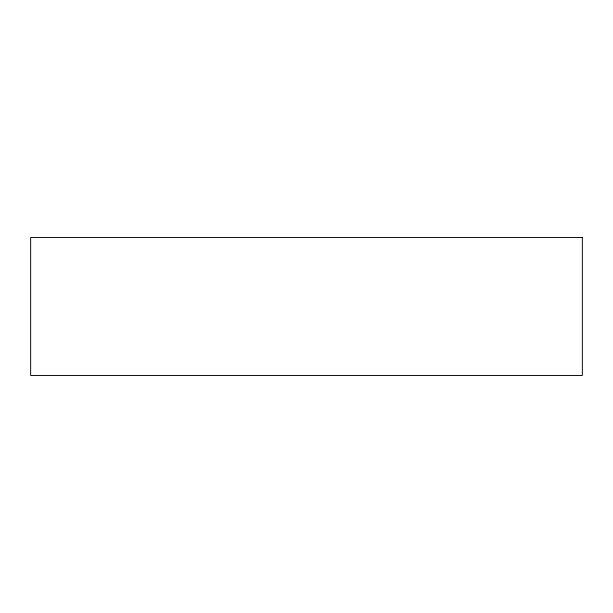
<?xml version="1.0" encoding="UTF-8"?>
<svg xmlns="http://www.w3.org/2000/svg" width="613" height="613" viewBox="0 0 613 613"><rect width="100%" height="100%" fill="white"/><g stroke="black" fill="none" stroke-linecap="round" stroke-linejoin="round"><path stroke-width="0.92" d="M582.35 237.537L30.65 237.537L30.65 375.462L582.35 375.462L582.35 237.537"/></g></svg>
